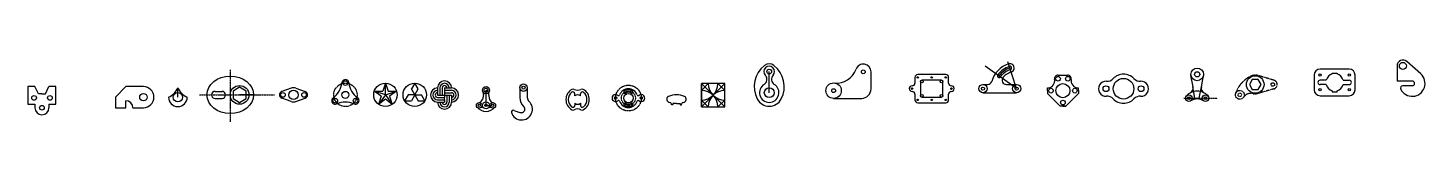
# Model space of a CAD drawing. Header units: inches. Extents: x 90 to 18020, y 90 to 97676.
# Drawn here: x 12045 to 18020, y 93451 to 93715 of the extents above; entities that cross this region are included whole.
import ezdxf

# ---------------------------------------------------------------- set-up
doc = ezdxf.new("R2010")
doc.units = ezdxf.units.IN
doc.header["$MEASUREMENT"] = 0
doc.linetypes.add('CENTER', pattern=[2, 1.25, -0.25, 0.25, -0.25])
doc.linetypes.add('PHANTOM2', pattern=[1.25, 0.625, -0.125, 0.125, -0.125, 0.125, -0.125])
doc.layers.add('Cl', color=6, linetype='CENTER')
doc.layers.add('Cl_HVAC', color=6, linetype='CENTER')
doc.layers.add('Line1', color=7, linetype='Continuous', lineweight=30)

msp = doc.modelspace()

# ---------------------------------------------------------------- linework, layer by layer
for p, q in [((13010.3, 93566.5), (12950.3, 93566.5)), ((12845.3, 93551.5), (12875.3, 93551.5))]:
    msp.add_line(p, q)
for centre, start, end in [((12845.3, 93566.5), 90, 270), ((12875.3, 93566.5), 270, 90)]:
    msp.add_arc(centre, 15, start, end)
at = {"layer": 'Cl'}
for p, q in [((12910.3, 93672.7), (12910.3, 93450.7)), ((12779.2, 93566.5), (13099.1, 93566.5)), ((16988.2, 93552.3), (17132.1, 93552.3))]:
    msp.add_line(p, q, dxfattribs=at)
msp.add_circle((14613, 93552.7), 55, dxfattribs=at)
at = {"layer": 'Cl_HVAC'}
for centre, radius in [((13402.7, 93566.5), 50), ((14613, 93552.7), 30)]:
    msp.add_circle(centre, radius, dxfattribs=at)
at = {"layer": 'Line1'}
for p, q in [((16273.3, 93593), (16139.3, 93689.2)), ((16273.3, 93593), (16236.2, 93707.1)), ((15215.1, 93575.8), (15215.1, 93665.8)), ((15650.5, 93591.6), (15650.5, 93664.6)), ((16450.1, 93650.4), (16492.1, 93650.4)), ((17027.6, 93600.6), (17018.8, 93649.1)), ((17063.1, 93600.6), (17071.9, 93649.1)), ((17596.8, 93628.5), (17570.7, 93628.5)), ((17669.6, 93628.5), (17695.7, 93628.5)), ((12090.1, 93571.5), (12075.1, 93601.5)), ((12105.1, 93571.5), (12090.1, 93571.5)), ((12105.1, 93571.5), (12120.1, 93571.5)), ((12120.1, 93571.5), (12135.1, 93601.5)), ((12419, 93556.5), (12464, 93601.5)), ((12686.3, 93556.5), (12686.3, 93596.5)), ((12845.3, 93581.5), (12875.3, 93581.5)), ((13170.8, 93594.8), (13130.8, 93580.6)), ((13190.8, 93594.8), (13230.8, 93580.6)), ((13573.8, 93566.5), (13526.2, 93581.9)), ((13526.2, 93581.9), (13562.5, 93581.9)), ((13555.6, 93560.6), (13526.2, 93581.9)), ((13573.8, 93566.5), (13544.4, 93526)), ((13573.8, 93616.5), (13562.5, 93581.9)), ((13573.8, 93566.5), (13573.8, 93616.5)), ((13573.8, 93616.5), (13585, 93581.9)), ((13573.8, 93566.5), (13621.3, 93581.9)), ((13573.8, 93566.5), (13603.1, 93526)), ((13585, 93581.9), (13621.3, 93581.9)), ((13621.3, 93581.9), (13591.9, 93560.6)), ((13699.3, 93566.5), (13670.5, 93566.5)), ((13699.3, 93566.5), (13684.9, 93591.5)), ((13699.3, 93566.5), (13684.9, 93541.5)), ((13699.3, 93566.5), (13713.8, 93591.5)), ((13699.3, 93566.5), (13728.2, 93566.5)), ((13699.3, 93566.5), (13713.8, 93541.5)), ((13796.8, 93595.8), (13796.8, 93565.8)), ((13796.8, 93565.8), (13856.8, 93565.8)), ((13806.8, 93595.8), (13806.8, 93565.8)), ((13816.8, 93595.8), (13816.8, 93565.8)), ((13826.8, 93595.8), (13826.8, 93555.8)), ((13826.8, 93595.8), (13856.8, 93595.8)), ((13826.8, 93585.8), (13856.8, 93585.8)), ((13826.8, 93575.8), (13856.8, 93575.8)), ((13836.8, 93565.8), (13836.8, 93535.8)), ((13846.8, 93565.8), (13846.8, 93535.8)), ((13856.8, 93565.8), (13856.8, 93535.8)), ((13993.5, 93567.8), (13988.6, 93547.1)), ((14004, 93521.6), (14004, 93586.6)), ((14004, 93586.6), (14010, 93586.6)), ((14014.5, 93567.8), (14019.4, 93547.1)), ((14148.4, 93597.2), (14148.4, 93555.2)), ((14180.4, 93597.2), (14180.4, 93557.9)), ((14383.2, 93561.9), (14383.2, 93570.8)), ((14408.2, 93561.9), (14408.2, 93570.8)), ((15025.2, 93614.8), (14925.2, 93514.8)), ((14925.2, 93514.8), (14925.2, 93614.8)), ((14925.2, 93614.8), (15025.2, 93514.8)), ((14954.5, 93614.8), (14925.2, 93585.5)), ((14925.2, 93585.5), (14925.2, 93544.1)), ((15025.2, 93585.5), (14995.9, 93614.8)), ((15025.2, 93544.1), (15025.2, 93585.5)), ((16129.3, 93611), (16149.5, 93611)), ((16129.3, 93575), (16273.3, 93575)), ((16229.2, 93611), (16273.3, 93611)), ((16405.1, 93584.4), (16405.1, 93596.4)), ((16405.1, 93596.4), (16406.1, 93596.4)), ((16405.1, 93584.4), (16405.1, 93572.4)), ((16459.1, 93518.4), (16405.1, 93572.4)), ((16537.1, 93572.4), (16483.1, 93518.4)), ((16537.1, 93584.4), (16537.1, 93596.4)), ((16537.1, 93584.4), (16537.1, 93572.4)), ((17035.8, 93552.3), (17027.3, 93600.7)), ((17054.3, 93552.3), (17063.1, 93600.6)), ((17596.8, 93610.5), (17570.7, 93610.5)), ((17669.6, 93610.5), (17695.7, 93610.5)), ((12075.1, 93526.5), (12075.1, 93511.5)), ((12135.1, 93526.5), (12135.1, 93511.5)), ((12419, 93511.5), (12424, 93511.5)), ((12464, 93511.5), (12464, 93541.5)), ((13170.8, 93538.2), (13130.8, 93552.3)), ((13190.8, 93538.2), (13230.8, 93552.3)), ((13555.6, 93560.6), (13544.4, 93526)), ((13573.8, 93547.4), (13544.4, 93526)), ((13603.1, 93526), (13573.8, 93547.4)), ((13591.9, 93560.6), (13603.1, 93526)), ((13796.8, 93555.8), (13826.8, 93555.8)), ((13796.8, 93545.8), (13826.8, 93545.8)), ((13796.8, 93535.8), (13826.8, 93535.8)), ((13826.8, 93545.8), (13826.8, 93555.8)), ((13826.8, 93545.8), (13826.8, 93535.8)), ((14004, 93521.6), (14025.5, 93521.6)), ((14180.4, 93557.9), (14180.4, 93555.2)), ((14383.2, 93530.7), (14383.2, 93521.7)), ((14408.2, 93530.7), (14408.2, 93521.7)), ((14796.6, 93524.3), (14796.6, 93526.3)), ((14803.6, 93524.3), (14796.6, 93524.3)), ((14818.6, 93529.3), (14803.6, 93529.3)), ((14803.6, 93529.3), (14803.6, 93524.3)), ((14818.6, 93529.3), (14833.6, 93529.3)), ((14833.6, 93529.3), (14833.6, 93524.3)), ((14833.6, 93524.3), (14840.6, 93524.3)), ((14840.6, 93524.3), (14840.6, 93526.3)), ((14925.2, 93544.1), (14954.5, 93514.8)), ((14954.5, 93514.8), (14995.9, 93514.8)), ((14995.9, 93514.8), (15025.2, 93544.1)), ((15490.5, 93551.6), (15610.5, 93551.6)), ((16471.1, 93518.4), (16459.1, 93518.4)), ((16483.1, 93518.4), (16459.1, 93518.4)), ((16471.1, 93518.4), (16483.1, 93518.4))]:
    msp.add_line(p, q, dxfattribs=at)
at = {"layer": 'Line1', "linetype": 'Continuous'}
for p, q in [((17899.8, 93690.2), (17899.8, 93625.2)), ((18001, 93656.5), (17941.3, 93709)), ((17623.2, 93655.6), (17623.2, 93659.5)), ((17623.2, 93659.5), (17633.2, 93659.5)), ((17633.2, 93659.5), (17643.2, 93659.5)), ((17643.2, 93659.5), (17643.2, 93655.6)), ((17964.8, 93625.2), (17899.8, 93625.2)), ((17623.2, 93583.3), (17623.2, 93579.5)), ((17623.2, 93579.5), (17633.2, 93579.5)), ((17633.2, 93579.5), (17643.2, 93579.5)), ((17643.2, 93579.5), (17643.2, 93583.3)), ((17964.8, 93605.2), (17924.5, 93605.2))]:
    msp.add_line(p, q, dxfattribs=at)
at = {"layer": 'Line1', "linetype": 'PHANTOM2'}
for p, q in [((17373.9, 93628.8), (17304.8, 93649)), ((17373.9, 93592.3), (17304.8, 93572.2))]:
    msp.add_line(p, q, dxfattribs=at)
at = {"layer": 'Line1'}
for points in [[(15838.1, 93641), (15838.1, 93617)], [(15970.1, 93653), (15850.1, 93653)], [(15862.1, 93623.5), (15862.1, 93562.5)], [(15952.1, 93629.5), (15868.1, 93629.5)], [(15958.1, 93562.5), (15958.1, 93623.5)], [(15982.1, 93617), (15982.1, 93641)], [(17545.7, 93651), (17545.7, 93588)], [(17695.7, 93676), (17570.7, 93676)], [(17720.7, 93588), (17720.7, 93651)], [(12075.1, 93601.5), (12045.1, 93601.5), (12045.1, 93526.5), (12075.1, 93526.5)], [(12135.1, 93526.5), (12165.1, 93526.5), (12165.1, 93601.5), (12135.1, 93601.5)], [(12539, 93601.5), (12464, 93601.5)], [(13670.5, 93566.5), (13656, 93541.5), (13684.9, 93541.5)], [(13713.8, 93591.5), (13699.3, 93616.5), (13684.9, 93591.5)], [(13713.8, 93541.5), (13742.6, 93541.5), (13728.2, 93566.5)], [(15838.1, 93569), (15838.1, 93545)], [(15982.1, 93545), (15982.1, 93569)], [(12419, 93556.5), (12419, 93511.5), (12464, 93511.5)], [(12494, 93511.5), (12539, 93511.5)], [(15850.1, 93533), (15970.1, 93533)], [(15868.1, 93556.5), (15952.1, 93556.5)], [(17570.7, 93563), (17695.7, 93563)]]:
    msp.add_lwpolyline(points, dxfattribs=at)
for points in [[(17281.1, 93632.2), (17268.6, 93610.6), (17281.1, 93588.9), (17306.1, 93588.9), (17318.6, 93610.6), (17306.1, 93632.2)], [(12950.3, 93534.1), (12978.3, 93550.3), (12978.3, 93582.7), (12950.3, 93598.8), (12922.3, 93582.7), (12922.3, 93550.3)], [(14925.2, 93514.8), (15025.2, 93514.8), (15025.2, 93614.8), (14925.2, 93614.8)]]:
    msp.add_lwpolyline(points, close=True, dxfattribs=at)
at = {"layer": 'Line1', "linetype": 'Continuous'}
msp.add_circle((17924.8, 93690.2), 15, dxfattribs=at)
at = {"layer": 'Line1'}
for centre, radius in [((13402.7, 93616.5), 10), ((15215.1, 93665.8), 10), ((15617.5, 93664.6), 8), ((15850.1, 93641), 3), ((15868.1, 93623.5), 6), ((15910.1, 93641), 3), ((15952.1, 93623.5), 6), ((15970.1, 93641), 3), ((16450.1, 93635.4), 10), ((16492.1, 93635.4), 10), ((16730.3, 93592.6), 44), ((17045.3, 93654), 27), ((17045.3, 93654), 11), ((17293.6, 93610.6), 37.5), ((17570.7, 93651), 5), ((17695.7, 93651), 5), ((12071.1, 93553.5), 10), ((12139.1, 93553.5), 10), ((12539, 93556.5), 16), ((12686.3, 93556.5), 20), ((12950.3, 93566.5), 40), ((13135.8, 93566.5), 10), ((13180.8, 93566.5), 20), ((13225.8, 93566.5), 10), ((13402.7, 93566.5), 15), ((13573.8, 93566.5), 50), ((13699.3, 93566.5), 50), ((14004, 93586.6), 15), ((14004, 93586.6), 8.5), ((14164.4, 93597.2), 16), ((14164.4, 93597.2), 6.5), ((14613, 93552.7), 20), ((15215.1, 93575.8), 21), ((15490.5, 93584.6), 33), ((15490.5, 93584.6), 8), ((15826.1, 93593), 3), ((15868.1, 93562.5), 6), ((15952.1, 93562.5), 6), ((15994.1, 93593), 3), ((16129.3, 93593), 18), ((16129.3, 93593), 7), ((16273.3, 93593), 18), ((16273.3, 93593), 7), ((16420.1, 93584.4), 10), ((16471.1, 93584.4), 30), ((16522.1, 93584.4), 10), ((16655.3, 93592.6), 12.5), ((16805.3, 93592.6), 12.5), ((17009.3, 93552.3), 14), ((17081.3, 93552.3), 14), ((17570.7, 93588), 5), ((17695.7, 93588), 5), ((12105.1, 93511.5), 10), ((13359.4, 93541.5), 10), ((13446, 93541.5), 10), ((13975, 93521.6), 12), ((13975, 93521.6), 5), ((14004, 93521.6), 14.5), ((14004, 93521.6), 5), ((14033, 93521.6), 12), ((14033, 93521.6), 5), ((14558, 93552.7), 5), ((14668, 93552.7), 5), ((15850.1, 93545), 3), ((15910.1, 93545), 3), ((15970.1, 93545), 3), ((16471.1, 93533.4), 10), ((17009.3, 93552.3), 5.5), ((17081.3, 93552.3), 5.5)]:
    msp.add_circle(centre, radius, dxfattribs=at)
at = {"layer": 'Line1', "linetype": 'PHANTOM2'}
for centre, radius in [((17227.6, 93566.6), 19), ((17227.6, 93566.6), 7.5), ((17368.6, 93610.6), 7.5)]:
    msp.add_circle(centre, radius, dxfattribs=at)
at = {"layer": 'Line1'}
for centre, radius, start, end in [((15264.7, 93601.7), 114, 127.77088, 207.63192), ((15215.1, 93665.8), 23, 316.18499, 223.81501), ((15215.1, 93665.8), 33, 52.22912, 127.77088), ((15165.5, 93601.7), 114, 332.36808, 52.22912), ((15617.5, 93664.6), 33, 0, 160.54092), ((16273.3, 93593), 111, 108.01405, 163.79531), ((16273.3, 93593), 100, 108.01405, 144.31503), ((16244.6, 93681.4), 18, 288.01405, 108.01405), ((16244.6, 93681.4), 7, 288.01405, 108.01405), ((13402.7, 93616.5), 15, 351.37307, 188.62693), ((13826.8, 93595.8), 30, 0, 180), ((15180.5, 93632.5), 25, 301.38854, 43.81501), ((15249.7, 93632.5), 25, 136.18499, 238.61146), ((15503.4, 93704.9), 88, 263.87447, 340.54092), ((15850.1, 93641), 12, 90, 180), ((15970.1, 93641), 12, 0, 90), ((16149.5, 93629), 18, 270, 343.79531), ((16197.8, 93647.2), 7, 144.31503, 324.31503), ((16273.3, 93593), 93, 108.01405, 144.31503), ((16273.3, 93593), 86, 108.01405, 144.31503), ((16229.2, 93629), 18, 140.83329, 270), ((16273.3, 93593), 75, 108.01405, 144.31503), ((16406.1, 93626.4), 30, 270, 11.53696), ((16450.1, 93635.4), 15, 90, 191.53696), ((16492.1, 93635.4), 15, 348.46304, 90), ((16492.1, 93635.4), 15, 348.46304, 90), ((16536.2, 93626.4), 30, 168.46304, 270), ((16655.3, 93592.6), 32, 86.75982, 273.24018), ((16659.2, 93661.5), 37, 266.75982, 315.90457), ((16730.3, 93592.6), 62, 44.09543, 135.90457), ((16801.4, 93661.5), 37, 224.09543, 273.24018), ((16805.3, 93592.6), 32, 266.75982, 93.24018), ((17570.7, 93651), 25, 90, 180), ((17570.7, 93619.5), 9, 90, 270), ((17633.2, 93619.5), 37.5, 105.46601, 166.11346), ((17633.2, 93619.5), 37.5, 13.88654, 74.53399), ((17695.7, 93651), 25, 0, 90), ((17695.7, 93619.5), 9, 270, 90), ((12539, 93556.5), 45, 270, 90), ((12613.4, 93629.5), 80, 294.29519, 335.70481), ((12759.2, 93629.5), 80, 204.29519, 245.70481), ((13135.8, 93566.5), 15, 109.47122, 250.52878), ((13180.8, 93566.5), 30, 70.52878, 109.47122), ((13225.8, 93566.5), 15, 289.47122, 70.52878), ((13298.2, 93626.8), 90, 305.64475, 354.35525), ((13507.2, 93626.8), 90, 185.64475, 234.35525), ((13796.8, 93565.8), 30, 90, 270), ((13796.8, 93565.8), 20, 90, 270), ((13796.8, 93565.8), 10, 90, 270), ((13826.8, 93595.8), 20, 0, 180), ((13826.8, 93595.8), 10, 0, 180), ((13856.8, 93565.8), 30, 270, 90), ((13856.8, 93565.8), 20, 270, 90), ((13856.8, 93565.8), 20, 270, 90), ((13856.8, 93565.8), 10, 270, 90), ((13980.9, 93570.8), 13, 346.58764, 34.30976), ((14027.1, 93570.8), 13, 145.69024, 193.41236), ((14395.7, 93546.3), 50, 118.95502, 241.04498), ((14395.7, 93546.3), 40, 129.83844, 230.16156), ((14375.2, 93570.8), 8, 0, 129.83844), ((14376.3, 93581.3), 10, 61.04498, 118.95502), ((14395.7, 93616.3), 30, 241.04498, 298.95502), ((14395.7, 93546.3), 20, 51.31781, 128.68219), ((14416.2, 93570.8), 8, 50.16156, 180), ((14415, 93581.3), 10, 61.04498, 118.95502), ((14395.7, 93546.3), 50, 298.95502, 61.04498), ((14395.7, 93546.3), 40, 309.83844, 50.16156), ((14558, 93552.7), 15, 50.4788, 309.5212), ((14570.7, 93568.1), 5, 230.4788, 339.95002), ((14613, 93552.7), 40, 20.04998, 159.95002), ((14598, 93578.7), 5, 120, 300), ((14613, 93552.7), 35, 60, 120), ((14613, 93552.7), 25, 60, 120), ((14628, 93578.7), 5, 240, 60), ((14655.3, 93568.1), 5, 200.04998, 309.5212), ((14668, 93552.7), 15, 230.4788, 129.5212), ((14818.6, 93486.9), 80, 64.35234, 115.64766), ((14925.2, 93614.8), 70.7, 270, 0), ((14925.2, 93514.8), 70.7, 0, 90), ((15025.2, 93614.8), 70.7, 180, 270), ((15025.2, 93514.8), 70.7, 90, 180), ((15215.1, 93575.8), 41.5, 121.38854, 58.61146), ((15610.5, 93591.6), 40, 270, 0), ((15826.1, 93593), 12, 90, 270), ((15826.1, 93617), 12, 270, 0), ((15826.1, 93569), 12, 0, 90), ((15994.1, 93617), 12, 180, 270), ((15994.1, 93569), 12, 90, 180), ((15994.1, 93593), 12, 270, 90), ((17045.3, 93519), 63, 42.71864, 137.28136), ((17003, 93596.1), 25, 298.7781, 10.27622), ((17087.7, 93596.1), 25, 169.72378, 241.2219), ((17570.7, 93588), 25, 180, 270), ((17633.2, 93619.5), 37.5, 193.88654, 254.53399), ((17633.2, 93619.5), 37.5, 285.46601, 346.11346), ((17695.7, 93588), 25, 270, 0), ((12105.1, 93511.5), 30, 180, 0), ((12464, 93511.5), 30, 0, 90), ((12686.3, 93556.5), 40, 180, 0), ((13180.8, 93566.5), 30, 250.52878, 289.47122), ((13359.4, 93541.5), 15, 111.37307, 308.62693), ((13402.7, 93445.8), 90, 65.64475, 114.35525), ((13446, 93541.5), 15, 231.37307, 68.62693), ((13826.8, 93535.8), 30, 180, 0), ((13826.8, 93535.8), 20, 180, 0), ((13826.8, 93535.8), 20, 180, 0), ((13826.8, 93535.8), 10, 180, 0), ((14004, 93546.1), 50, 220.25661, 319.74339), ((13971.1, 93551.3), 18, 277.49258, 346.58764), ((14036.9, 93551.3), 18, 193.41236, 262.50742), ((14156.4, 93505.2), 46, 198.40848, 47.43155), ((14202.4, 93555.2), 54, 180, 227.43155), ((14156.4, 93505.2), 14, 270.33778, 47.43155), ((14202.4, 93555.2), 22, 180, 227.43155), ((14375.2, 93521.7), 8, 230.16156, 0), ((14395.7, 93476.3), 30, 61.04498, 118.95502), ((14395.7, 93546.3), 20, 231.31781, 308.68219), ((14416.2, 93521.7), 8, 180, 309.83844), ((14570.7, 93537.3), 5, 20.04998, 129.5212), ((14613, 93552.7), 40, 200.04998, 339.95002), ((14598, 93526.7), 5, 60, 240), ((14598, 93526.7), 5, 60, 240), ((14613, 93552.7), 35, 240, 300), ((14613, 93552.7), 25, 240, 300), ((14628, 93526.7), 5, 300, 120), ((14628, 93526.7), 5, 300, 120), ((14655.3, 93537.3), 5, 50.4788, 159.95002), ((14789.6, 93547.3), 13, 115.64766, 267.2706), ((14788.6, 93526.3), 8, 0, 87.2706), ((14848.6, 93526.3), 8, 92.7294, 180), ((14847.6, 93547.3), 13, 272.7294, 64.35234), ((15215.1, 93575.8), 58, 207.63192, 332.36808), ((15850.1, 93545), 12, 180, 270), ((15970.1, 93545), 12, 270, 0), ((16659.2, 93523.7), 37, 44.09543, 93.24018), ((16730.3, 93592.6), 62, 224.09543, 315.90457), ((16801.4, 93523.7), 37, 86.75982, 135.90457), ((17045.3, 93499.3), 50, 55.77113, 124.22887), ((14120.3, 93493.2), 8, 58.76643, 198.40848), ((14156.1, 93552.2), 61, 238.76643, 270.33778), ((14376.3, 93511.3), 10, 241.04498, 298.95502), ((14415, 93511.3), 10, 241.04498, 298.95502)]:
    msp.add_arc(centre, radius, start, end, dxfattribs=at)
at = {"layer": 'Line1', "linetype": 'Continuous'}
for centre, radius, start, end in [((17924.8, 93690.2), 25, 48.7398, 180), ((17964.8, 93615.2), 55, 206.3878, 48.7398), ((17964.8, 93615.2), 10, 270, 90), ((17924.5, 93595.2), 10, 90, 206.3878)]:
    msp.add_arc(centre, radius, start, end, dxfattribs=at)
at = {"layer": 'Line1', "linetype": 'PHANTOM2'}
for centre, radius, start, end in [((17328.1, 93532.9), 125, 113.95144, 161.47358), ((17293.6, 93610.6), 40, 73.7398, 113.95144), ((17368.6, 93610.6), 19, 286.2602, 73.7398), ((17274.9, 93534.8), 38, 76.1644, 146.16607), ((17293.6, 93610.6), 40, 256.1644, 286.2602)]:
    msp.add_arc(centre, radius, start, end, dxfattribs=at)
at = {"layer": 'Line1'}
msp.add_ellipse((12910.3, 93566.5), major_axis=(-100, 0), ratio=0.8, dxfattribs=at)

doc.saveas('drawing.dxf')
